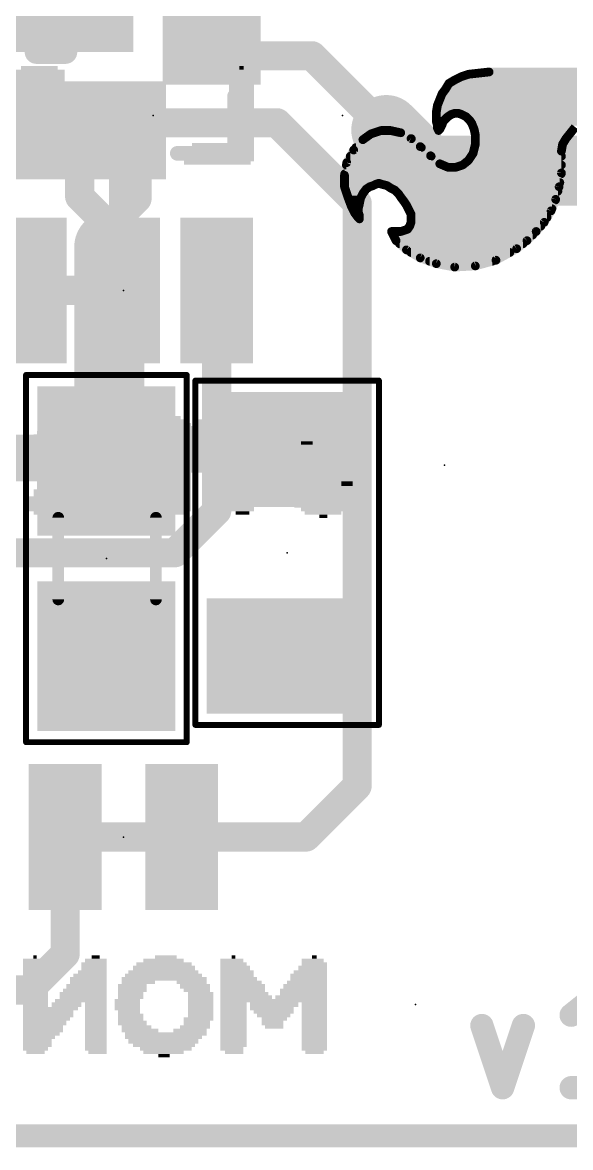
# Model space of a CAD drawing. Extents: x -34.3 to 52.3, y -19.6 to 20.4.
# Drawn here: x 8.9 to 13.67, y -0.1 to 9.7 of the extents above; entities that cross this region are included whole.
import ezdxf

# ---------------------------------------------------------------- set-up
doc = ezdxf.new("R2010")
doc.units = 0
for name, color, linetype in [('1', 12, 'CONTINUOUS'), ('16', 132, 'CONTINUOUS'), ('20', 31, 'CONTINUOUS'), ('21', 253, 'CONTINUOUS'), ('22', 253, 'CONTINUOUS'), ('23', 53, 'CONTINUOUS'), ('24', 53, 'CONTINUOUS'), ('29', 253, 'CONTINUOUS'), ('39', 12, 'CONTINUOUS'), ('41', 12, 'CONTINUOUS'), ('51', 253, 'CONTINUOUS')]:
    doc.layers.add(name, color=color, linetype=linetype)

# ---------------------------------------------------------------- blocks, each defined once
blk = doc.blocks.new('RECT')
blk.add_solid([(-0.5, -0.5), (0.5, -0.5), (-0.5, 0.5), (0.5, 0.5)])

msp = doc.modelspace()

# ---------------------------------------------------------------- linework, layer by layer
at = {"layer": '1'}
for points, const_width in [([(11.418, 9.41), (10.544, 9.41)], 0.254), ([(12.065, 8.763), (11.418, 9.41)], 0.254), ([(12.4181, 8.4099), (12.065, 8.763)], 0.6096), ([(9.394, 8.1828), (9.394, 8.76)], 0.254), ([(9.894, 8.76), (9.894, 8.1668)], 0.254), ([(17.78, 8.4099), (12.4181, 8.4099)], 0.6096), ([(9.652, 7.9248), (9.394, 8.1828)], 0.254), ([(9.894, 8.1668), (9.652, 7.9248)], 0.254), ([(9.652, 5.9046), (9.652, 7.747)], 0.6096), ([(9.652, 7.9375), (9.652, 7.9248)], 0.254), ([(9.652, 7.747), (9.652, 7.9248)], 0.254), ([(9.652, 7.366), (9.652, 7.747)], 0.254), ([(7.9375, 7.366), (9.652, 7.366)], 0.254), ([(9.6266, 5.8792), (9.652, 5.9046)], 0.6096), ([(11.2014, 5.98), (9.6266, 5.98)], 0.4064), ([(9.6266, 5.98), (9.6266, 5.8792)], 0.4064), ([(9.6266, 5.9046), (7.9629, 5.9046)], 0.4064), ([(9.6266, 5.8792), (9.6266, 5.9046)], 0.4064), ([(20.32, 0), (0, 0)], 0.2032)]:
    msp.add_lwpolyline(points, dxfattribs=dict(at, const_width=const_width))
for points, const_width in [([(10.544, 9.4735, 1), (10.544, 9.3465)], 0.127), ([(11.4629, 9.4549, 1), (11.3731, 9.3651)], 0.127), ([(11.418, 9.3465, 1), (11.418, 9.4735)], 0.127), ([(12.1728, 8.8708, 1), (11.9572, 8.6552)], 0.3048), ([(9.4575, 8.76, 1), (9.3305, 8.76)], 0.127), ([(9.9575, 8.76, 1), (9.8305, 8.76)], 0.127), ([(12.0201, 8.7181, 1), (12.1099, 8.8079)], 0.127), ([(12.4181, 8.5623, 1), (12.4181, 8.2575)], 0.3048), ([(12.3103, 8.3022, 1), (12.5258, 8.5177)], 0.3048), ([(9.4389, 8.2277, 1), (9.3491, 8.1379)], 0.127), ([(9.3305, 8.1828, 1), (9.4575, 8.1828)], 0.127), ([(9.9389, 8.1219, 1), (9.8491, 8.2117)], 0.127), ([(9.8305, 8.1668, 1), (9.9575, 8.1668)], 0.127), ([(9.8044, 7.747, 1), (9.4996, 7.747)], 0.3048), ([(9.7155, 7.9375, 1), (9.5885, 7.9375)], 0.127), ([(9.7155, 7.9248, 1), (9.5885, 7.9248)], 0.127), ([(9.6071, 7.9697, 1), (9.6969, 7.8799)], 0.127), ([(9.5885, 7.9248, 1), (9.7155, 7.9248)], 0.127), ([(9.6071, 7.8799, 1), (9.6969, 7.9697)], 0.127), ([(9.7155, 7.747, 1), (9.5885, 7.747)], 0.127), ([(9.5885, 7.747, 1), (9.7155, 7.747)], 0.127), ([(9.652, 7.3025, 1), (9.652, 7.4295)], 0.127), ([(9.5885, 7.366, 1), (9.7155, 7.366)], 0.127), ([(9.7598, 5.7968, 1), (9.5442, 6.0124)], 0.3048), ([(9.6266, 6.0816, 1), (9.6266, 5.8784)], 0.2032), ([(9.7282, 5.98, 1), (9.525, 5.98)], 0.2032), ([(11.2014, 5.8784, 1), (11.2014, 6.0816)], 0.2032), ([(9.5188, 5.987, 1), (9.7344, 5.7714)], 0.3048), ([(9.7282, 5.9046, 1), (9.525, 5.9046)], 0.2032), ([(9.6266, 5.803, 1), (9.6266, 6.0062)], 0.2032), ([(9.4996, 5.9046, 1), (9.8044, 5.9046)], 0.3048), ([(9.525, 5.8792, 1), (9.7282, 5.8792)], 0.2032), ([(9.525, 5.8792, 1), (9.7282, 5.8792)], 0.2032)]:
    msp.add_lwpolyline(points, format="xyb", dxfattribs=dict(at, const_width=const_width))
at = {"layer": '16'}
for points, const_width in [([(9.775, 8.8265), (6.6421, 8.8265)], 0.254), ([(9.775, 7.366), (9.775, 8.8265)], 0.254), ([(10.16, 8.8265), (9.775, 8.8265)], 0.254), ([(11.1125, 8.8265), (10.16, 8.8265)], 0.254), ([(11.811, 8.128), (11.1125, 8.8265)], 0.254), ([(11.811, 3.048), (11.811, 8.128)], 0.254), ([(8.9622, 7.366), (7.9375, 7.366)], 0.254), ([(10.5878, 7.366), (10.5878, 5.4443)], 0.254), ([(10.5878, 5.4443), (10.2235, 5.08)], 0.254), ([(10.2235, 5.08), (8.382, 5.08)], 0.254), ([(11.3665, 2.6035), (11.811, 3.048)], 0.254), ([(10.283, 2.6035), (9.267, 2.6035)], 0.254), ([(10.283, 2.6035), (9.267, 2.6035)], 0.254), ([(9.267, 2.6035), (9.267, 1.5835)], 0.254), ([(10.283, 2.6035), (11.3665, 2.6035)], 0.254), ([(9.267, 1.5835), (8.9535, 1.27)], 0.254), ([(8.9535, 1.27), (6.858, 1.27)], 0.254), ([(13.6759, 1.0513), (13.9017, 1.2319)], 0.2032), ([(12.8981, 0.961), (13.0787, 0.4191)], 0.2032), ([(13.0787, 0.4191), (13.2594, 0.961)], 0.2032), ([(13.6759, 0.4191), (14.1275, 0.4191)], 0.2032), ([(20.32, 0), (0, 0)], 0.2032)]:
    msp.add_lwpolyline(points, dxfattribs=dict(at, const_width=const_width))
for points, const_width in [([(9.8385, 8.8265, 1), (9.7115, 8.8265)], 0.127), ([(9.775, 8.89, 1), (9.775, 8.763)], 0.127), ([(9.775, 8.763, 1), (9.775, 8.89)], 0.127), ([(10.16, 8.89, 1), (10.16, 8.763)], 0.127), ([(10.16, 8.763, 1), (10.16, 8.89)], 0.127), ([(11.1574, 8.8714, 1), (11.0676, 8.7816)], 0.127), ([(11.1125, 8.763, 1), (11.1125, 8.89)], 0.127), ([(11.8745, 8.128, 1), (11.7475, 8.128)], 0.127), ([(11.7661, 8.0831, 1), (11.8559, 8.1729)], 0.127), ([(8.9622, 7.3025, 1), (8.9622, 7.4295)], 0.127), ([(10.6513, 7.366, 1), (10.5243, 7.366)], 0.127), ([(9.7115, 7.366, 1), (9.8385, 7.366)], 0.127), ([(10.5243, 5.4443, 1), (10.6513, 5.4443)], 0.127), ([(10.6327, 5.3994, 1), (10.5429, 5.4892)], 0.127), ([(10.2235, 5.0165, 1), (10.2235, 5.1435)], 0.127), ([(10.1786, 5.1249, 1), (10.2684, 5.0351)], 0.127), ([(11.8559, 3.0031, 1), (11.7661, 3.0929)], 0.127), ([(11.7475, 3.048, 1), (11.8745, 3.048)], 0.127), ([(9.267, 2.667, 1), (9.267, 2.54)], 0.127), ([(9.267, 2.667, 1), (9.267, 2.54)], 0.127), ([(9.3305, 2.6035, 1), (9.2035, 2.6035)], 0.127), ([(10.283, 2.667, 1), (10.283, 2.54)], 0.127), ([(10.283, 2.54, 1), (10.283, 2.667)], 0.127), ([(10.283, 2.54, 1), (10.283, 2.667)], 0.127), ([(11.3216, 2.6484, 1), (11.4114, 2.5586)], 0.127), ([(11.3665, 2.54, 1), (11.3665, 2.667)], 0.127), ([(9.3119, 1.5386, 1), (9.2221, 1.6284)], 0.127), ([(9.2035, 1.5835, 1), (9.3305, 1.5835)], 0.127), ([(8.9086, 1.3149, 1), (8.9984, 1.2251)], 0.127), ([(8.9535, 1.2065, 1), (8.9535, 1.3335)], 0.127), ([(13.6442, 1.0909, 1), (13.7077, 1.0116)], 0.1016), ([(12.9463, 0.977, 1), (12.8499, 0.9449)], 0.1016), ([(13.3076, 0.9449, 1), (13.2112, 0.977)], 0.1016), ([(13.6759, 0.4699, 1), (13.6759, 0.3683)], 0.1016), ([(13.0306, 0.4352, 1), (13.1269, 0.403)], 0.1016), ([(13.0306, 0.403, 1), (13.1269, 0.4352)], 0.1016)]:
    msp.add_lwpolyline(points, format="xyb", dxfattribs=dict(at, const_width=const_width))
at = {"layer": '20', "const_width": 0.2032}
msp.add_lwpolyline([(1.27, 0), (19.05, 0)], dxfattribs=at)
at = {"layer": '21', "const_width": 0.0635}
for points in [[(10.7758, 9.06, 1), (10.7122, 9.06)], [(10.244, 8.5918, 1), (10.244, 8.5282)], [(10.7122, 8.56, 1), (10.7758, 8.56)], [(10.744, 8.5282, 1), (10.744, 8.5918)]]:
    msp.add_lwpolyline(points, format="xyb", dxfattribs=at)
at = {"layer": '21', "const_width": 0.127}
for points in [[(10.744, 9.06), (10.744, 8.56)], [(10.744, 8.56), (10.244, 8.56)]]:
    msp.add_lwpolyline(points, dxfattribs=at)
at = {"layer": '22', "const_width": 0.0762}
for points in [[(12.611, 9.169), (12.661, 9.199)], [(12.661, 9.199), (12.721, 9.229)], [(12.7034, 9.2202), (14.1922, 9.2202)], [(12.721, 9.229), (12.781, 9.249)], [(12.781, 9.249), (12.871, 9.259)], [(12.871, 9.259), (12.961, 9.269)], [(12.961, 9.269), (14.241, 9.269)], [(12.531, 9.029), (12.551, 9.079)], [(12.551, 9.079), (12.581, 9.119)], [(12.581, 9.119), (12.611, 9.169)], [(12.596, 9.144), (14.106, 9.144)], [(12.511, 8.979), (12.531, 9.029)], [(12.516, 8.9916), (13.9326, 8.9916)], [(12.5465, 9.0678), (14.0198, 9.0678)], [(12.501, 8.919), (12.511, 8.979)], [(12.501, 8.839), (12.501, 8.919)], [(12.501, 8.9154), (13.8474, 8.9154)], [(12.631, 8.899), (12.601, 8.879)], [(12.661, 8.909), (12.631, 8.899)], [(12.691, 8.909), (12.661, 8.909)], [(12.721, 8.899), (12.691, 8.909)], [(12.761, 8.879), (12.721, 8.899)], [(12.501, 8.8392), (12.5612, 8.8392)], [(12.511, 8.799), (12.501, 8.839)], [(12.511, 8.779), (12.511, 8.799)], [(12.541, 8.789), (12.531, 8.769)], [(12.551, 8.809), (12.541, 8.789)], [(12.561, 8.839), (12.551, 8.809)], [(12.581, 8.859), (12.561, 8.839)], [(12.601, 8.879), (12.581, 8.859)], [(12.791, 8.849), (12.761, 8.879)], [(12.811, 8.819), (12.791, 8.849)], [(12.7975, 8.8392), (13.7712, 8.8392)], [(12.831, 8.769), (12.811, 8.819)], [(13.711, 8.789), (13.671, 8.739)], [(11.861, 8.679), (11.931, 8.729)], [(11.8719, 8.6868), (12.2835, 8.6868)], [(11.931, 8.729), (12.021, 8.759)], [(12.021, 8.759), (12.101, 8.759)], [(12.101, 8.759), (12.191, 8.739)], [(12.191, 8.739), (12.281, 8.689)], [(12.281, 8.689), (12.361, 8.619)], [(12.521, 8.759), (12.511, 8.779)], [(12.519, 8.763), (12.525, 8.763)], [(12.531, 8.769), (12.521, 8.759)], [(12.841, 8.719), (12.831, 8.769)], [(12.8322, 8.763), (13.6902, 8.763)], [(12.841, 8.639), (12.841, 8.719)], [(12.841, 8.6868), (13.6297, 8.6868)], [(13.631, 8.689), (13.601, 8.639)], [(13.671, 8.739), (13.631, 8.689)], [(11.721, 8.479), (11.781, 8.589)], [(11.781, 8.589), (11.861, 8.679)], [(11.8002, 8.6106), (12.3704, 8.6106)], [(12.361, 8.619), (12.451, 8.539)], [(12.821, 8.559), (12.841, 8.639)], [(12.8339, 8.6106), (13.5963, 8.6106)], [(13.601, 8.639), (13.591, 8.579)], [(11.7512, 8.5344), (12.4563, 8.5344)], [(12.451, 8.539), (12.531, 8.469)], [(12.731, 8.459), (12.781, 8.499)], [(12.781, 8.499), (12.821, 8.559)], [(12.8046, 8.5344), (13.591, 8.5344)], [(13.591, 8.579), (13.591, 8.389)], [(11.701, 8.369), (11.721, 8.479)], [(11.7172, 8.4582), (12.5562, 8.4582)], [(12.531, 8.469), (12.601, 8.439)], [(12.601, 8.439), (12.671, 8.439)], [(12.671, 8.439), (12.731, 8.459)], [(12.7286, 8.4582), (13.591, 8.4582)], [(11.701, 8.269), (11.701, 8.369)], [(11.701, 8.3058), (13.5771, 8.3058)], [(11.7034, 8.382), (13.5898, 8.382)], [(12.001, 8.299), (11.971, 8.289)], [(12.031, 8.289), (12.001, 8.299)], [(13.591, 8.389), (13.571, 8.269)], [(11.731, 8.179), (11.701, 8.269)], [(11.7141, 8.2296), (11.8765, 8.2296)], [(11.861, 8.209), (11.841, 8.169)], [(11.891, 8.249), (11.861, 8.209)], [(11.921, 8.269), (11.891, 8.249)], [(11.951, 8.279), (11.921, 8.269)], [(11.971, 8.289), (11.951, 8.279)], [(12.071, 8.279), (12.031, 8.289)], [(12.101, 8.259), (12.071, 8.279)], [(12.141, 8.239), (12.101, 8.259)], [(12.171, 8.209), (12.141, 8.239)], [(12.1504, 8.2296), (13.5603, 8.2296)], [(12.191, 8.179), (12.171, 8.209)], [(13.571, 8.269), (13.541, 8.159)], [(11.761, 8.099), (11.731, 8.179)], [(11.7406, 8.1534), (11.8379, 8.1534)], [(11.791, 8.039), (11.761, 8.099)], [(11.831, 8.119), (11.821, 8.079)], [(11.841, 8.169), (11.831, 8.119)], [(12.221, 8.139), (12.191, 8.179)], [(12.2102, 8.1534), (13.5388, 8.1534)], [(12.241, 8.109), (12.221, 8.139)], [(12.261, 8.069), (12.241, 8.109)], [(13.541, 8.159), (13.501, 8.059)], [(11.7719, 8.0772), (11.821, 8.0772)], [(11.821, 7.999), (11.791, 8.039)], [(11.8195, 8.001), (11.831, 8.001)], [(11.821, 8.079), (11.821, 8.049)], [(11.821, 8.049), (11.831, 8.019)], [(11.831, 8.019), (11.831, 7.989)], [(12.2569, 8.0772), (13.5083, 8.0772)], [(12.281, 8.029), (12.261, 8.069)], [(12.281, 7.959), (12.281, 8.029)], [(12.281, 8.001), (13.4662, 8.001)], [(13.501, 8.059), (13.441, 7.959)], [(11.831, 7.989), (11.821, 7.999)], [(12.251, 7.899), (12.271, 7.929)], [(12.2682, 7.9248), (13.4111, 7.9248)], [(12.271, 7.929), (12.281, 7.959)], [(13.441, 7.959), (13.371, 7.879)], [(12.111, 7.879), (12.191, 7.879)], [(12.151, 7.799), (12.111, 7.879)], [(12.1262, 7.8486), (13.3406, 7.8486)], [(12.191, 7.879), (12.221, 7.889)], [(12.221, 7.889), (12.251, 7.899)], [(13.371, 7.879), (13.291, 7.799)], [(12.241, 7.719), (12.151, 7.799)], [(12.1809, 7.7724), (13.2568, 7.7724)], [(12.361, 7.649), (12.241, 7.719)], [(13.201, 7.729), (13.021, 7.629)], [(13.291, 7.799), (13.201, 7.729)], [(12.2801, 7.6962), (13.142, 7.6962)], [(12.501, 7.599), (12.361, 7.649)], [(12.4422, 7.62), (12.9886, 7.62)], [(13.021, 7.629), (12.841, 7.579)], [(12.661, 7.569), (12.501, 7.599)], [(12.841, 7.579), (12.661, 7.569)]]:
    msp.add_lwpolyline(points, dxfattribs=at)
at = {"layer": '22', "const_width": 0.0381}
for points in [[(12.6525, 9.216, 1), (12.6695, 9.182)], [(12.6708, 9.1827, 1), (12.6512, 9.2153)], [(12.7034, 9.2393, 1), (12.7034, 9.2012)], [(12.715, 9.2471, 1), (12.727, 9.2109)], [(12.7295, 9.212, 1), (12.7125, 9.246)], [(12.7789, 9.2679, 1), (12.7831, 9.2301)], [(12.787, 9.2309, 1), (12.775, 9.2671)], [(12.8689, 9.2779, 1), (12.8731, 9.2401)], [(12.8731, 9.2401, 1), (12.8689, 9.2779)], [(12.961, 9.2881, 1), (12.961, 9.25)], [(12.9631, 9.2501, 1), (12.9589, 9.2879)], [(12.5687, 9.0719, 1), (12.5333, 9.0861)], [(12.5647, 9.1288, 1), (12.5973, 9.1092)], [(12.5962, 9.1076, 1), (12.5658, 9.1304)], [(12.596, 9.1631, 1), (12.596, 9.125)], [(12.6012, 9.1853, 1), (12.6208, 9.1527)], [(12.6273, 9.1592, 1), (12.5947, 9.1788)], [(12.516, 9.0107, 1), (12.516, 8.9726)], [(12.5133, 9.0361, 1), (12.5487, 9.0219)], [(12.5487, 9.0219, 1), (12.5133, 9.0361)], [(12.5465, 9.0869, 1), (12.5465, 9.0488)], [(12.5358, 9.0904, 1), (12.5662, 9.0676)], [(12.501, 8.9345, 1), (12.501, 8.8963)], [(12.5201, 8.919, 1), (12.482, 8.919)], [(12.4822, 8.9221, 1), (12.5198, 8.9159)], [(12.4933, 8.9861, 1), (12.5287, 8.9719)], [(12.5298, 8.9759, 1), (12.4922, 8.9821)], [(12.625, 8.9171, 1), (12.637, 8.8809)], [(12.6416, 8.8831, 1), (12.6204, 8.9149)], [(12.661, 8.9281, 1), (12.661, 8.89)], [(12.667, 8.8909, 1), (12.655, 8.9271)], [(12.697, 8.9271, 1), (12.685, 8.8909)], [(12.691, 8.89, 1), (12.691, 8.9281)], [(12.7295, 8.916, 1), (12.7125, 8.882)], [(12.715, 8.8809, 1), (12.727, 8.9171)], [(12.501, 8.8582, 1), (12.501, 8.8201)], [(12.5195, 8.8436, 1), (12.4825, 8.8344)], [(12.482, 8.839, 1), (12.5201, 8.839)], [(12.5301, 8.799, 1), (12.492, 8.799)], [(12.4925, 8.7944, 1), (12.5295, 8.8036)], [(12.558, 8.7805, 1), (12.524, 8.7975)], [(12.5329, 8.815, 1), (12.5691, 8.803)], [(12.568, 8.8005, 1), (12.534, 8.8175)], [(12.5475, 8.8525, 1), (12.5745, 8.8255)], [(12.5791, 8.833, 1), (12.5429, 8.845)], [(12.5612, 8.8201, 1), (12.5612, 8.8582)], [(12.5675, 8.8725, 1), (12.5945, 8.8455)], [(12.5945, 8.8455, 1), (12.5675, 8.8725)], [(12.5904, 8.8949, 1), (12.6116, 8.8631)], [(12.6145, 8.8655, 1), (12.5875, 8.8925)], [(12.7745, 8.8925, 1), (12.7475, 8.8655)], [(12.7525, 8.862, 1), (12.7695, 8.896)], [(12.8069, 8.8596, 1), (12.7751, 8.8384)], [(12.7775, 8.8355, 1), (12.8045, 8.8625)], [(12.7975, 8.8582, 1), (12.7975, 8.8201)], [(12.8287, 8.8261, 1), (12.7933, 8.8119)], [(12.7951, 8.8084, 1), (12.8269, 8.8296)], [(11.8719, 8.7058, 1), (11.8719, 8.6677)], [(11.925, 8.7471, 1), (11.937, 8.7109)], [(11.9421, 8.7135, 1), (11.9199, 8.7445)], [(12.021, 8.7781, 1), (12.021, 8.74)], [(12.027, 8.7409, 1), (12.015, 8.7771)], [(12.1051, 8.7776, 1), (12.0969, 8.7404)], [(12.101, 8.74, 1), (12.101, 8.7781)], [(12.2003, 8.7557, 1), (12.1817, 8.7223)], [(12.1869, 8.7204, 1), (12.1951, 8.7576)], [(12.2935, 8.7033, 1), (12.2685, 8.6747)], [(12.2717, 8.6723, 1), (12.2903, 8.7057)], [(12.2835, 8.6677, 1), (12.2835, 8.7058)], [(12.528, 8.7875, 1), (12.494, 8.7705)], [(12.492, 8.779, 1), (12.5301, 8.779)], [(12.519, 8.782, 1), (12.519, 8.7439)], [(12.5075, 8.7725, 1), (12.5345, 8.7455)], [(12.504, 8.7505, 1), (12.538, 8.7675)], [(12.514, 8.7775, 1), (12.548, 8.7605)], [(12.5445, 8.7555, 1), (12.5175, 8.7825)], [(12.524, 8.7975, 1), (12.558, 8.7805)], [(12.525, 8.7439, 1), (12.525, 8.782)], [(12.8497, 8.7727, 1), (12.8123, 8.7653)], [(12.8322, 8.782, 1), (12.8322, 8.7439)], [(12.8133, 8.7619, 1), (12.8487, 8.7761)], [(12.8601, 8.719, 1), (12.822, 8.719)], [(12.841, 8.7058, 1), (12.841, 8.6677)], [(12.8223, 8.7153, 1), (12.8597, 8.7227)], [(13.6473, 8.6792, 1), (13.6147, 8.6988)], [(13.6297, 8.6677, 1), (13.6297, 8.7058)], [(13.6561, 8.7509, 1), (13.6859, 8.7271)], [(13.6859, 8.7271, 1), (13.6561, 8.7509)], [(11.7977, 8.5799, 1), (11.7643, 8.5981)], [(11.8002, 8.6296, 1), (11.8002, 8.5915)], [(11.8499, 8.6945, 1), (11.8721, 8.6635)], [(11.8752, 8.6663, 1), (11.8468, 8.6917)], [(12.3737, 8.6332, 1), (12.3483, 8.6048)], [(12.3485, 8.6047, 1), (12.3735, 8.6333)], [(12.3704, 8.5915, 1), (12.3704, 8.6296)], [(12.8339, 8.6296, 1), (12.8339, 8.5915)], [(12.822, 8.639, 1), (12.8601, 8.639)], [(12.8595, 8.6344, 1), (12.8225, 8.6436)], [(13.5847, 8.6488, 1), (13.6173, 8.6292)], [(13.6198, 8.6359, 1), (13.5822, 8.6421)], [(13.5963, 8.5915, 1), (13.5963, 8.6296)], [(13.6161, 8.7009, 1), (13.6459, 8.6771)], [(11.7512, 8.5534, 1), (11.7512, 8.5153)], [(11.7668, 8.6017, 1), (11.7952, 8.5763)], [(12.4635, 8.5533, 1), (12.4385, 8.5247)], [(12.4383, 8.5248, 1), (12.4637, 8.5532)], [(12.4563, 8.5153, 1), (12.4563, 8.5534)], [(12.7651, 8.5096, 1), (12.7969, 8.4884)], [(12.7929, 8.4841, 1), (12.7691, 8.5139)], [(12.8046, 8.5534, 1), (12.8046, 8.5153)], [(12.8025, 8.5636, 1), (12.8395, 8.5544)], [(12.8369, 8.5484, 1), (12.8051, 8.5696)], [(13.6101, 8.579, 1), (13.572, 8.579)], [(13.5722, 8.5821, 1), (13.6098, 8.5759)], [(13.591, 8.5153, 1), (13.591, 8.5534)], [(11.7172, 8.4772, 1), (11.7172, 8.4391)], [(11.7043, 8.4881, 1), (11.7377, 8.4699)], [(11.7397, 8.4756, 1), (11.7023, 8.4824)], [(12.5385, 8.4865, 1), (12.5235, 8.4515)], [(12.5185, 8.4547, 1), (12.5435, 8.4833)], [(12.5562, 8.4391, 1), (12.5562, 8.4772)], [(12.601, 8.4581, 1), (12.601, 8.42)], [(12.5935, 8.4215, 1), (12.6085, 8.4565)], [(12.665, 8.4571, 1), (12.677, 8.4209)], [(12.671, 8.42, 1), (12.671, 8.4581)], [(12.7286, 8.4772, 1), (12.7286, 8.4391)], [(12.7191, 8.4739, 1), (12.7429, 8.4441)], [(12.737, 8.4409, 1), (12.725, 8.4771)], [(13.591, 8.4391, 1), (13.591, 8.4772)], [(11.6823, 8.3724, 1), (11.7197, 8.3656)], [(11.701, 8.3248, 1), (11.701, 8.2867)], [(11.7201, 8.369, 1), (11.682, 8.369)], [(11.7034, 8.401, 1), (11.7034, 8.3629)], [(12.007, 8.3171, 1), (11.995, 8.2809)], [(12.007, 8.2809, 1), (11.995, 8.3171)], [(13.572, 8.389, 1), (13.6101, 8.389)], [(13.6098, 8.3859, 1), (13.5722, 8.3921)], [(13.5771, 8.2867, 1), (13.5771, 8.3248)], [(13.5898, 8.3629, 1), (13.5898, 8.401)], [(11.7191, 8.275, 1), (11.6829, 8.263)], [(11.682, 8.269, 1), (11.7201, 8.269)], [(11.7141, 8.2486, 1), (11.7141, 8.2105)], [(11.8458, 8.2204, 1), (11.8762, 8.1976)], [(11.878, 8.2005, 1), (11.844, 8.2175)], [(11.8804, 8.2649, 1), (11.9016, 8.2331)], [(11.9062, 8.2376, 1), (11.8758, 8.2604)], [(11.8765, 8.2105, 1), (11.8765, 8.2486)], [(11.915, 8.2871, 1), (11.927, 8.2509)], [(11.9316, 8.2531, 1), (11.9104, 8.2849)], [(11.9425, 8.296, 1), (11.9595, 8.262)], [(11.957, 8.2609, 1), (11.945, 8.2971)], [(11.965, 8.3071, 1), (11.977, 8.2709)], [(11.9795, 8.272, 1), (11.9625, 8.306)], [(12.0356, 8.3075, 1), (12.0264, 8.2705)], [(12.025, 8.2709, 1), (12.037, 8.3071)], [(12.0816, 8.2949, 1), (12.0604, 8.2631)], [(12.0664, 8.2605, 1), (12.0756, 8.2975)], [(12.1095, 8.276, 1), (12.0925, 8.242)], [(12.0904, 8.2431, 1), (12.1116, 8.2749)], [(12.1545, 8.2525, 1), (12.1275, 8.2255)], [(12.1504, 8.2486, 1), (12.1504, 8.2105)], [(12.1325, 8.222, 1), (12.1495, 8.256)], [(12.1869, 8.2196, 1), (12.1551, 8.1984)], [(12.1575, 8.1955, 1), (12.1845, 8.2225)], [(13.5522, 8.2721, 1), (13.5898, 8.2659)], [(13.5894, 8.264, 1), (13.5526, 8.274)], [(13.5603, 8.2105, 1), (13.5603, 8.2486)], [(11.7488, 8.1857, 1), (11.7132, 8.1723)], [(11.7129, 8.173, 1), (11.7491, 8.185)], [(11.7406, 8.1724, 1), (11.7406, 8.1343)], [(11.778, 8.1075, 1), (11.744, 8.0905)], [(11.8123, 8.1227, 1), (11.8497, 8.1153)], [(11.8495, 8.1144, 1), (11.8125, 8.1236)], [(11.824, 8.1775, 1), (11.858, 8.1605)], [(11.8597, 8.1653, 1), (11.8223, 8.1727)], [(11.8379, 8.1343, 1), (11.8379, 8.1724)], [(12.2062, 8.1904, 1), (12.1758, 8.1676)], [(12.1751, 8.1684, 1), (12.2069, 8.1896)], [(12.2102, 8.1724, 1), (12.2102, 8.1343)], [(12.2369, 8.1496, 1), (12.2051, 8.1284)], [(12.2058, 8.1276, 1), (12.2362, 8.1504)], [(12.258, 8.1175, 1), (12.224, 8.1005)], [(12.2251, 8.0984, 1), (12.2569, 8.1196)], [(13.5226, 8.164, 1), (13.5594, 8.154)], [(13.5587, 8.1519, 1), (13.5233, 8.1661)], [(13.5388, 8.1343, 1), (13.5388, 8.1724)], [(11.7432, 8.0923, 1), (11.7788, 8.1057)], [(11.7719, 8.0963, 1), (11.7719, 8.0582)], [(11.8062, 8.0504, 1), (11.7758, 8.0276)], [(11.774, 8.0305, 1), (11.808, 8.0475)], [(11.8195, 8.0201, 1), (11.8195, 7.982)], [(11.84, 8.079, 1), (11.8019, 8.079)], [(11.8019, 8.049, 1), (11.84, 8.049)], [(11.8025, 8.0836, 1), (11.8395, 8.0744)], [(11.8391, 8.055, 1), (11.8029, 8.043)], [(11.8501, 8.019, 1), (11.812, 8.019)], [(11.8129, 8.013, 1), (11.8491, 8.025)], [(11.821, 8.0582, 1), (11.821, 8.0963)], [(11.831, 7.982, 1), (11.831, 8.0201)], [(12.2569, 8.0963, 1), (12.2569, 8.0582)], [(12.278, 8.0775, 1), (12.244, 8.0605)], [(12.244, 8.0605, 1), (12.278, 8.0775)], [(12.281, 8.0201, 1), (12.281, 7.982)], [(12.3001, 8.029, 1), (12.262, 8.029)], [(12.264, 8.0205, 1), (12.298, 8.0375)], [(13.4662, 7.982, 1), (13.4662, 8.0201)], [(13.4833, 8.0661, 1), (13.5187, 8.0519)], [(13.5173, 8.0492, 1), (13.4847, 8.0688)], [(13.5083, 8.0582, 1), (13.5083, 8.0963)], [(11.8345, 8.0125, 1), (11.8075, 7.9855)], [(11.8058, 7.9876, 1), (11.8362, 8.0104)], [(11.812, 7.989, 1), (11.8501, 7.989)], [(11.8175, 7.9755, 1), (11.8445, 8.0025)], [(12.2682, 7.9439, 1), (12.2682, 7.9058)], [(12.2529, 7.935, 1), (12.2891, 7.923)], [(12.2869, 7.9184, 1), (12.2551, 7.9396)], [(12.262, 7.959, 1), (12.3001, 7.959)], [(12.2991, 7.953, 1), (12.2629, 7.965)], [(13.4111, 7.9058, 1), (13.4111, 7.9439)], [(13.4247, 7.9688, 1), (13.4573, 7.9492)], [(13.4553, 7.9465, 1), (13.4267, 7.9715)], [(12.111, 7.8981, 1), (12.111, 7.86)], [(12.128, 7.8875, 1), (12.094, 7.8705)], [(12.1262, 7.8677, 1), (12.1262, 7.8296)], [(12.185, 7.8971, 1), (12.197, 7.8609)], [(12.191, 7.86, 1), (12.191, 7.8981)], [(12.215, 7.9071, 1), (12.227, 7.8709)], [(12.227, 7.8709, 1), (12.215, 7.9071)], [(12.2351, 7.9096, 1), (12.2669, 7.8884)], [(12.257, 7.8809, 1), (12.245, 7.9171)], [(13.3406, 7.8296, 1), (13.3406, 7.8677)], [(13.3567, 7.8915, 1), (13.3853, 7.8665)], [(13.3845, 7.8655, 1), (13.3575, 7.8925)], [(12.1637, 7.8132, 1), (12.1383, 7.7848)], [(12.134, 7.7905, 1), (12.168, 7.8075)], [(12.1809, 7.7915, 1), (12.1809, 7.7534)], [(12.2506, 7.7355, 1), (12.2314, 7.7025)], [(12.2283, 7.7048, 1), (12.2537, 7.7332)], [(13.1893, 7.744, 1), (13.2127, 7.714)], [(13.2103, 7.7123, 1), (13.1917, 7.7457)], [(13.2568, 7.7534, 1), (13.2568, 7.7915)], [(13.2775, 7.8125, 1), (13.3045, 7.7855)], [(13.3027, 7.784, 1), (13.2793, 7.814)], [(12.2801, 7.7153, 1), (12.2801, 7.6772)], [(12.3674, 7.6669, 1), (12.3546, 7.6311)], [(12.3514, 7.6325, 1), (12.3706, 7.6655)], [(12.4422, 7.6391, 1), (12.4422, 7.601)], [(12.9886, 7.601, 1), (12.9886, 7.6391)], [(13.0117, 7.6457, 1), (13.0303, 7.6123)], [(13.0261, 7.6106, 1), (13.0159, 7.6474)], [(13.142, 7.6772, 1), (13.142, 7.7153)], [(12.5045, 7.6177, 1), (12.4975, 7.5803)], [(12.4946, 7.5811, 1), (12.5074, 7.6169)], [(12.6599, 7.588, 1), (12.6621, 7.55)], [(12.6575, 7.5503, 1), (12.6645, 7.5877)], [(12.8359, 7.5974, 1), (12.8461, 7.5606)], [(12.8421, 7.56, 1), (12.8399, 7.598)]]:
    msp.add_lwpolyline(points, format="xyb", dxfattribs=at)
at = {"layer": '23'}
for p in [(9.6266, 5.0292), (11.2014, 5.08)]:
    msp.add_point(p, dxfattribs=at)
at = {"layer": '24'}
for p in [(10.033, 8.89), (11.684, 8.89), (9.775, 7.366), (12.573, 5.842), (9.775, 2.6035), (12.319, 1.143)]:
    msp.add_point(p, dxfattribs=at)
at = {"layer": '39', "const_width": 0.0508}
for points in [[(8.9266, 3.4292), (8.9266, 6.6292)], [(8.9266, 6.6292), (10.3266, 6.6292)], [(10.3266, 6.6292), (10.3266, 3.4292)], [(10.4014, 3.58), (10.4014, 6.58)], [(10.4014, 6.58), (12.0014, 6.58)], [(12.0014, 6.58), (12.0014, 3.58)], [(12.0014, 3.58), (10.4014, 3.58)], [(10.3266, 3.4292), (8.9266, 3.4292)]]:
    msp.add_lwpolyline(points, dxfattribs=at)
at = {"layer": '39', "const_width": 0.0254}
for points in [[(8.9393, 6.6292, 1), (8.9139, 6.6292)], [(8.9266, 6.6419, 1), (8.9266, 6.6165)], [(10.3393, 6.6292, 1), (10.3139, 6.6292)], [(10.3266, 6.6165, 1), (10.3266, 6.6419)], [(10.4141, 6.58, 1), (10.3887, 6.58)], [(10.4014, 6.5927, 1), (10.4014, 6.5673)], [(12.0141, 6.58, 1), (11.9887, 6.58)], [(12.0014, 6.5673, 1), (12.0014, 6.5927)], [(10.4014, 3.5927, 1), (10.4014, 3.5673)], [(10.3887, 3.58, 1), (10.4141, 3.58)], [(11.9887, 3.58, 1), (12.0141, 3.58)], [(12.0014, 3.5673, 1), (12.0014, 3.5927)], [(8.9266, 3.4419, 1), (8.9266, 3.4165)], [(8.9139, 3.4292, 1), (8.9393, 3.4292)], [(10.3139, 3.4292, 1), (10.3393, 3.4292)], [(10.3266, 3.4165, 1), (10.3266, 3.4419)]]:
    msp.add_lwpolyline(points, format="xyb", dxfattribs=at)
at = {"layer": '41', "const_width": 0.2032}
msp.add_lwpolyline([(9.017, 9.4412), (9.271, 9.4412)], dxfattribs=at)
at = {"layer": '41', "const_width": 0.1016}
for points in [[(9.017, 9.492, 1), (9.017, 9.3904)], [(9.271, 9.3904, 1), (9.271, 9.492)]]:
    msp.add_lwpolyline(points, format="xyb", dxfattribs=at)
at = {"layer": '51', "const_width": 0.1016}
for points in [[(9.2076, 5.3852), (9.2076, 4.6732)], [(10.0586, 5.3852), (10.0586, 4.6732)]]:
    msp.add_lwpolyline(points, dxfattribs=at)
at = {"layer": '51', "const_width": 0.0508}
for points in [[(9.233, 5.3852, 1), (9.1822, 5.3852)], [(10.084, 5.3852, 1), (10.0332, 5.3852)], [(9.1822, 4.6732, 1), (9.233, 4.6732)], [(10.0332, 4.6732, 1), (10.084, 4.6732)]]:
    msp.add_lwpolyline(points, format="xyb", dxfattribs=at)

# ---------------------------------------------------------------- block references
at = {"layer": '1', "rotation": 270}
for p, xscale, yscale in [((9.144, 10.16), 1.23, 1.23), ((8.894, 8.76), 0.65, 0.3), ((9.394, 8.76), 0.65, 0.3), ((9.894, 8.76), 0.65, 0.3), ((11.2014, 5.98), 0.8, 1.2), ((11.2014, 4.18), 0.8, 1.2)]:
    msp.add_blockref('RECT', p, dxfattribs=dict(at, xscale=xscale, yscale=yscale))
at = {"layer": '1', "xscale": 0.65, "yscale": 0.3}
msp.add_blockref('RECT', (10.544, 9.41), dxfattribs=at)
at = {"layer": '1', "xscale": 1.1, "rotation": 270}
for p in [(9.6266, 5.8792), (9.6266, 4.1792)]:
    msp.add_blockref('RECT', p, dxfattribs=at)
at = {"layer": '16', "xscale": 0.635, "yscale": 1.27}
for p in [(8.9622, 7.366), (9.775, 7.366), (10.5878, 7.366)]:
    msp.add_blockref('RECT', p, dxfattribs=at)
at = {"layer": '16', "xscale": 0.635, "yscale": 1.27, "rotation": 180}
for p in [(9.267, 2.6035), (10.283, 2.6035)]:
    msp.add_blockref('RECT', p, dxfattribs=at)
at = {"layer": '22', "rotation": 180}
for p, xscale, yscale in [((9.043, 9.305), 0.32, 0.03), ((10.804, 9.305), 0.04, 0.03), ((8.978, 9.21), 0.57, 0.04), ((8.993, 9.245), 0.54, 0.03), ((9.023, 9.275), 0.48, 0.03), ((10.789, 9.275), 0.19, 0.03), ((10.804, 9.245), 0.22, 0.03), ((10.804, 9.21), 0.22, 0.04), ((8.943, 9.115), 0.64, 0.03), ((8.958, 9.175), 0.61, 0.03), ((8.958, 9.145), 0.61, 0.03), ((10.804, 9.175), 0.22, 0.03), ((10.804, 9.145), 0.22, 0.03), ((10.804, 9.115), 0.22, 0.03), ((9.168, 9.085), 0.19, 0.03), ((9.168, 9.05), 0.19, 0.04), ((9.168, 9.015), 0.19, 0.03), ((10.804, 9.085), 0.22, 0.03), ((10.804, 9.05), 0.22, 0.04), ((10.804, 9.015), 0.22, 0.03), ((9.168, 8.985), 0.19, 0.03), ((9.168, 8.955), 0.19, 0.03), ((9.168, 8.925), 0.19, 0.03), ((10.804, 8.985), 0.22, 0.03), ((10.804, 8.955), 0.22, 0.03), ((10.804, 8.925), 0.22, 0.03), ((8.943, 8.89), 0.64, 0.04), ((8.958, 8.855), 0.61, 0.03), ((8.958, 8.825), 0.61, 0.03), ((10.804, 8.89), 0.22, 0.04), ((10.804, 8.855), 0.22, 0.03), ((10.804, 8.825), 0.22, 0.03), ((8.978, 8.795), 0.57, 0.03), ((8.978, 8.765), 0.57, 0.03), ((8.978, 8.73), 0.57, 0.04), ((10.804, 8.795), 0.22, 0.03), ((10.804, 8.765), 0.22, 0.03), ((10.804, 8.73), 0.22, 0.04), ((8.958, 8.695), 0.61, 0.03), ((9.168, 8.665), 0.19, 0.03), ((9.168, 8.635), 0.19, 0.03), ((10.644, 8.635), 0.54, 0.03), ((10.804, 8.695), 0.22, 0.03), ((10.804, 8.665), 0.22, 0.03), ((9.168, 8.605), 0.19, 0.03), ((9.168, 8.57), 0.19, 0.04), ((9.168, 8.535), 0.19, 0.03), ((10.609, 8.605), 0.61, 0.03), ((10.609, 8.57), 0.61, 0.04), ((10.609, 8.535), 0.61, 0.03), ((9.168, 8.505), 0.19, 0.03), ((9.168, 8.475), 0.13, 0.03), ((10.609, 8.505), 0.61, 0.03), ((10.594, 8.475), 0.58, 0.03), ((9.343, 6.162), 0.58, 0.04), ((9.358, 6.197), 0.55, 0.03), ((9.353, 6.227), 0.48, 0.03), ((9.388, 6.257), 0.29, 0.03), ((10.013, 6.227), 0.64, 0.03), ((10.028, 6.197), 0.67, 0.03), ((10.028, 6.162), 0.67, 0.04), ((10.013, 6.257), 0.52, 0.03), ((10.813, 6.227), 0.84, 0.03), ((10.813, 6.197), 0.84, 0.03), ((10.813, 6.162), 0.84, 0.04), ((10.813, 6.257), 0.7, 0.03), ((11.518, 6.162), 0.51, 0.04), ((11.518, 6.197), 0.45, 0.03), ((11.518, 6.227), 0.39, 0.03), ((11.533, 6.257), 0.22, 0.03), ((9.313, 6.097), 0.64, 0.03), ((9.313, 6.067), 0.64, 0.03), ((9.328, 6.127), 0.61, 0.03), ((10.028, 6.127), 0.67, 0.03), ((10.028, 6.097), 0.67, 0.03), ((10.043, 6.067), 0.64, 0.03), ((10.813, 6.127), 0.84, 0.03), ((10.813, 6.097), 0.76, 0.03), ((10.813, 6.067), 0.2, 0.03), ((11.518, 6.127), 0.51, 0.03), ((11.533, 6.097), 0.54, 0.03), ((11.388, 6.067), 0.19, 0.03), ((11.678, 6.067), 0.25, 0.03), ((9.083, 6.037), 0.26, 0.03), ((9.068, 6.002), 0.23, 0.04), ((9.068, 5.967), 0.23, 0.03), ((9.518, 6.037), 0.23, 0.03), ((9.518, 6.002), 0.23, 0.04), ((9.518, 5.967), 0.23, 0.03), ((10.253, 6.037), 0.22, 0.03), ((10.253, 6.002), 0.22, 0.04), ((10.253, 5.967), 0.22, 0.03), ((10.813, 6.037), 0.2, 0.03), ((10.813, 6.002), 0.2, 0.04), ((10.813, 5.967), 0.2, 0.03), ((11.373, 6.037), 0.1, 0.03), ((11.693, 6.037), 0.22, 0.03), ((11.693, 5.967), 0.22, 0.03), ((11.708, 6.002), 0.19, 0.04), ((9.068, 5.937), 0.23, 0.03), ((9.068, 5.907), 0.23, 0.03), ((9.083, 5.877), 0.26, 0.03), ((9.518, 5.937), 0.23, 0.03), ((9.518, 5.907), 0.23, 0.03), ((9.518, 5.877), 0.23, 0.03), ((10.093, 5.907), 0.54, 0.03), ((10.093, 5.877), 0.54, 0.03), ((10.123, 5.937), 0.48, 0.03), ((10.813, 5.937), 0.2, 0.03), ((10.813, 5.907), 0.2, 0.03), ((10.813, 5.877), 0.2, 0.03), ((11.533, 5.877), 0.48, 0.03), ((11.578, 5.907), 0.45, 0.03), ((11.658, 5.937), 0.29, 0.03), ((9.293, 5.842), 0.68, 0.04), ((9.313, 5.807), 0.64, 0.03), ((9.313, 5.777), 0.64, 0.03), ((10.093, 5.842), 0.54, 0.04), ((10.093, 5.807), 0.54, 0.03), ((10.093, 5.777), 0.54, 0.03), ((10.813, 5.842), 0.2, 0.04), ((10.813, 5.807), 0.2, 0.03), ((10.813, 5.777), 0.2, 0.03), ((11.473, 5.807), 0.48, 0.03), ((11.438, 5.777), 0.41, 0.03), ((11.503, 5.842), 0.48, 0.04), ((9.328, 5.747), 0.61, 0.03), ((9.328, 5.717), 0.61, 0.03), ((9.328, 5.682), 0.61, 0.04), ((10.108, 5.747), 0.51, 0.03), ((10.253, 5.717), 0.22, 0.03), ((10.253, 5.682), 0.22, 0.04), ((10.813, 5.747), 0.2, 0.03), ((10.813, 5.717), 0.2, 0.03), ((10.813, 5.682), 0.2, 0.04), ((11.373, 5.747), 0.36, 0.03), ((11.323, 5.717), 0.26, 0.03), ((11.308, 5.682), 0.23, 0.04), ((11.723, 5.682), 0.1, 0.04), ((9.103, 5.617), 0.22, 0.03), ((9.103, 5.587), 0.22, 0.03), ((9.328, 5.647), 0.61, 0.03), ((9.518, 5.617), 0.23, 0.03), ((9.518, 5.587), 0.23, 0.03), ((10.028, 5.587), 0.67, 0.03), ((10.058, 5.617), 0.61, 0.03), ((10.253, 5.647), 0.22, 0.03), ((10.813, 5.647), 0.2, 0.03), ((10.813, 5.617), 0.2, 0.03), ((10.813, 5.587), 0.2, 0.03), ((11.308, 5.647), 0.23, 0.03), ((11.323, 5.617), 0.26, 0.03), ((11.533, 5.587), 0.6, 0.03), ((11.708, 5.617), 0.25, 0.03), ((11.708, 5.647), 0.19, 0.03), ((9.083, 5.557), 0.26, 0.03), ((9.068, 5.522), 0.23, 0.04), ((9.068, 5.487), 0.23, 0.03), ((9.518, 5.557), 0.23, 0.03), ((9.518, 5.522), 0.23, 0.04), ((9.518, 5.487), 0.23, 0.03), ((10.028, 5.557), 0.67, 0.03), ((10.028, 5.522), 0.67, 0.04), ((10.028, 5.487), 0.67, 0.03), ((10.813, 5.557), 0.2, 0.03), ((10.813, 5.522), 0.2, 0.04), ((10.813, 5.487), 0.2, 0.03), ((11.518, 5.557), 0.57, 0.03), ((11.533, 5.522), 0.54, 0.04), ((11.518, 5.487), 0.51, 0.03), ((9.053, 5.457), 0.2, 0.03), ((9.073, 5.427), 0.16, 0.03), ((9.518, 5.457), 0.23, 0.03), ((9.513, 5.427), 0.16, 0.03), ((10.028, 5.457), 0.67, 0.03), ((10.028, 5.427), 0.61, 0.03), ((10.813, 5.457), 0.2, 0.03), ((10.813, 5.427), 0.12, 0.03), ((11.533, 5.457), 0.42, 0.03), ((11.513, 5.427), 0.32, 0.03), ((11.518, 5.397), 0.07, 0.03), ((9.004, 1.558), 0.03, 0.03), ((9.534, 1.558), 0.07, 0.03), ((10.144, 1.558), 0.19, 0.03), ((10.734, 1.558), 0.03, 0.03), ((11.439, 1.558), 0.04, 0.03), ((8.994, 1.528), 0.19, 0.03), ((9.009, 1.498), 0.22, 0.03), ((9.009, 1.463), 0.22, 0.04), ((9.519, 1.498), 0.22, 0.03), ((9.519, 1.463), 0.22, 0.04), ((9.534, 1.528), 0.19, 0.03), ((10.129, 1.463), 0.54, 0.04), ((10.129, 1.498), 0.48, 0.03), ((10.124, 1.528), 0.35, 0.03), ((10.719, 1.528), 0.2, 0.03), ((10.734, 1.498), 0.23, 0.03), ((10.749, 1.463), 0.26, 0.04), ((11.424, 1.463), 0.25, 0.04), ((11.424, 1.528), 0.19, 0.03), ((11.439, 1.498), 0.22, 0.03), ((9.009, 1.428), 0.22, 0.03), ((9.009, 1.398), 0.22, 0.03), ((9.009, 1.368), 0.22, 0.03), ((9.469, 1.368), 0.32, 0.03), ((9.484, 1.398), 0.29, 0.03), ((9.504, 1.428), 0.25, 0.03), ((10.129, 1.368), 0.74, 0.03), ((10.124, 1.398), 0.67, 0.03), ((10.124, 1.428), 0.61, 0.03), ((10.764, 1.428), 0.29, 0.03), ((10.764, 1.398), 0.29, 0.03), ((10.779, 1.368), 0.32, 0.03), ((11.389, 1.398), 0.32, 0.03), ((11.389, 1.368), 0.32, 0.03), ((11.404, 1.428), 0.29, 0.03), ((9.009, 1.338), 0.22, 0.03), ((9.009, 1.303), 0.22, 0.04), ((9.009, 1.268), 0.22, 0.03), ((9.439, 1.268), 0.38, 0.03), ((9.454, 1.303), 0.35, 0.04), ((9.469, 1.338), 0.32, 0.03), ((9.854, 1.303), 0.25, 0.04), ((9.854, 1.268), 0.25, 0.03), ((9.904, 1.338), 0.29, 0.03), ((10.369, 1.338), 0.26, 0.03), ((10.399, 1.303), 0.26, 0.04), ((10.414, 1.268), 0.23, 0.03), ((10.799, 1.338), 0.36, 0.03), ((10.814, 1.303), 0.39, 0.04), ((10.814, 1.268), 0.39, 0.03), ((11.344, 1.268), 0.41, 0.03), ((11.359, 1.303), 0.38, 0.04), ((11.374, 1.338), 0.35, 0.03), ((9.009, 1.238), 0.22, 0.03), ((9.009, 1.208), 0.22, 0.03), ((9.009, 1.178), 0.22, 0.03), ((9.404, 1.178), 0.45, 0.03), ((9.424, 1.238), 0.41, 0.03), ((9.424, 1.208), 0.41, 0.03), ((9.809, 1.178), 0.22, 0.03), ((9.839, 1.238), 0.22, 0.03), ((9.839, 1.208), 0.22, 0.03), ((10.449, 1.238), 0.22, 0.03), ((10.449, 1.208), 0.22, 0.03), ((10.449, 1.178), 0.22, 0.03), ((10.829, 1.238), 0.42, 0.03), ((10.844, 1.208), 0.45, 0.03), ((11.084, 1.178), 0.93, 0.03), ((11.324, 1.208), 0.45, 0.03), ((11.344, 1.238), 0.41, 0.03), ((9.009, 1.143), 0.22, 0.04), ((9.139, 1.108), 0.48, 0.03), ((9.119, 1.078), 0.44, 0.03), ((9.279, 1.143), 0.26, 0.04), ((9.534, 1.143), 0.19, 0.04), ((9.534, 1.108), 0.19, 0.03), ((9.534, 1.078), 0.19, 0.03), ((9.809, 1.143), 0.22, 0.04), ((9.809, 1.108), 0.22, 0.03), ((9.824, 1.078), 0.19, 0.03), ((10.449, 1.143), 0.22, 0.04), ((10.449, 1.108), 0.22, 0.03), ((10.449, 1.078), 0.22, 0.03), ((10.734, 1.143), 0.23, 0.04), ((10.734, 1.108), 0.23, 0.03), ((10.734, 1.078), 0.23, 0.03), ((11.089, 1.143), 0.42, 0.04), ((11.069, 1.108), 0.38, 0.03), ((11.084, 1.078), 0.35, 0.03), ((11.439, 1.143), 0.22, 0.04), ((11.439, 1.108), 0.22, 0.03), ((11.439, 1.078), 0.22, 0.03), ((9.119, 1.048), 0.44, 0.03), ((9.104, 1.018), 0.41, 0.03), ((9.089, 0.983), 0.38, 0.04), ((9.534, 1.048), 0.19, 0.03), ((9.534, 1.018), 0.19, 0.03), ((9.534, 0.983), 0.19, 0.04), ((9.839, 1.048), 0.22, 0.03), ((9.839, 1.018), 0.22, 0.03), ((9.854, 0.983), 0.25, 0.04), ((10.429, 1.018), 0.26, 0.03), ((10.414, 0.983), 0.23, 0.04), ((10.449, 1.048), 0.22, 0.03), ((10.734, 1.048), 0.23, 0.03), ((10.734, 1.018), 0.23, 0.03), ((10.734, 0.983), 0.23, 0.04), ((11.084, 1.048), 0.29, 0.03), ((11.089, 1.018), 0.22, 0.03), ((11.074, 0.983), 0.19, 0.04), ((11.439, 1.048), 0.22, 0.03), ((11.439, 1.018), 0.22, 0.03), ((11.439, 0.983), 0.22, 0.04), ((9.074, 0.948), 0.35, 0.03), ((9.074, 0.918), 0.35, 0.03), ((9.059, 0.888), 0.32, 0.03), ((9.534, 0.948), 0.19, 0.03), ((9.534, 0.918), 0.19, 0.03), ((9.534, 0.888), 0.19, 0.03), ((9.889, 0.948), 0.26, 0.03), ((9.919, 0.918), 0.32, 0.03), ((10.144, 0.888), 0.71, 0.03), ((10.354, 0.918), 0.29, 0.03), ((10.399, 0.948), 0.26, 0.03), ((10.734, 0.948), 0.23, 0.03), ((10.734, 0.918), 0.23, 0.03), ((10.734, 0.888), 0.23, 0.03), ((11.089, 0.948), 0.16, 0.03), ((11.439, 0.948), 0.22, 0.03), ((11.439, 0.918), 0.22, 0.03), ((11.439, 0.888), 0.22, 0.03), ((9.039, 0.858), 0.28, 0.03), ((9.024, 0.823), 0.25, 0.04), ((9.024, 0.788), 0.25, 0.03), ((9.534, 0.858), 0.19, 0.03), ((9.534, 0.823), 0.19, 0.04), ((9.534, 0.788), 0.19, 0.03), ((10.124, 0.858), 0.67, 0.03), ((10.124, 0.823), 0.61, 0.04), ((10.129, 0.788), 0.54, 0.03), ((10.734, 0.858), 0.23, 0.03), ((10.734, 0.823), 0.23, 0.04), ((10.734, 0.788), 0.23, 0.03), ((11.439, 0.858), 0.22, 0.03), ((11.439, 0.823), 0.22, 0.04), ((11.439, 0.788), 0.22, 0.03), ((9.009, 0.758), 0.22, 0.03), ((9.009, 0.728), 0.16, 0.03), ((9.534, 0.758), 0.19, 0.03), ((9.549, 0.728), 0.16, 0.03), ((10.144, 0.758), 0.45, 0.03), ((10.124, 0.728), 0.35, 0.03), ((10.129, 0.698), 0.1, 0.03), ((10.719, 0.758), 0.2, 0.03), ((10.739, 0.728), 0.16, 0.03), ((11.439, 0.758), 0.22, 0.03), ((11.439, 0.728), 0.16, 0.03)]:
    msp.add_blockref('RECT', p, dxfattribs=dict(at, xscale=xscale, yscale=yscale))
at = {"layer": '29', "rotation": 270}
for p, xscale, yscale in [((9.144, 10.16), 1.4332, 1.4332), ((8.894, 8.76), 0.8532, 0.5032), ((9.394, 8.76), 0.8532, 0.5032), ((9.894, 8.76), 0.8532, 0.5032), ((9.6266, 5.8792), 1.3032, 1.2032), ((11.2014, 5.98), 1.0032, 1.4032), ((9.6266, 4.1792), 1.3032, 1.2032), ((11.2014, 4.18), 1.0032, 1.4032)]:
    msp.add_blockref('RECT', p, dxfattribs=dict(at, xscale=xscale, yscale=yscale))
at = {"layer": '29', "xscale": 0.8532, "yscale": 0.5032}
for p in [(10.544, 9.91), (10.544, 9.41)]:
    msp.add_blockref('RECT', p, dxfattribs=at)
at = {"layer": '51', "xscale": 0.4, "yscale": 0.25}
msp.add_blockref('RECT', (10.444, 9.41), dxfattribs=at)
at = {"layer": '51', "rotation": 270}
for p, xscale, yscale in [((8.894, 8.86), 0.4, 0.25), ((9.394, 8.86), 0.4, 0.25), ((9.894, 8.86), 0.4, 0.25), ((9.6317, 5.6174), 0.5001, 0.95), ((9.6317, 4.4489), 0.5001, 0.95)]:
    msp.add_blockref('RECT', p, dxfattribs=dict(at, xscale=xscale, yscale=yscale))

doc.saveas('drawing.dxf')
